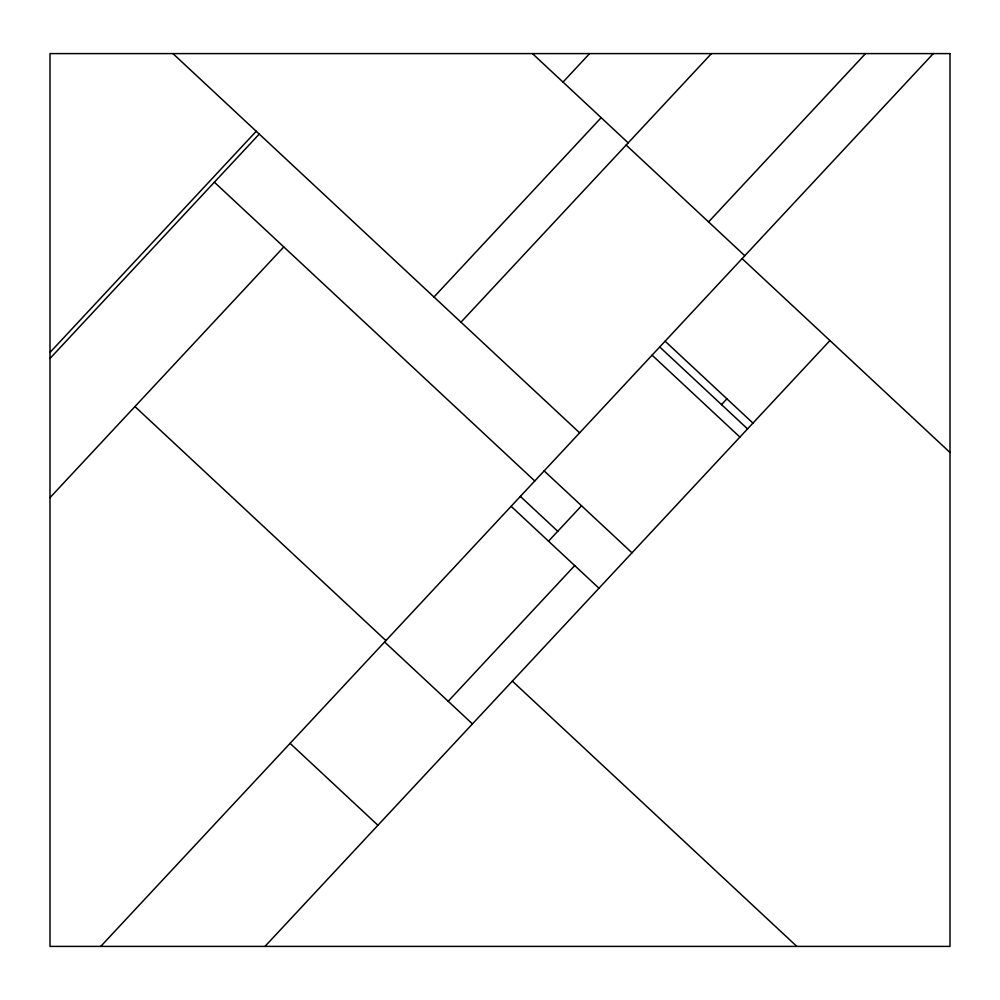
<?xml version="1.0" encoding="UTF-8"?>
<svg xmlns="http://www.w3.org/2000/svg" width="1000" height="1000" viewBox="0 0 1000 1000"><rect width="100%" height="100%" fill="white"/><g stroke="black" fill="none" stroke-linecap="round" stroke-linejoin="round"><path stroke-width="1.5" d="M50 352.438L256.238 131.263M50 358.475L259.25 134.075M50 497.65L283.788 246.938M563.013 82.1L589.6 53.6M433.975 297L601.175 117.688M460.975 322.188L711.425 53.6M708.562 221.925L865.525 53.6M100.738 946.4L933.288 53.6M548.525 541.175L581.538 505.775M721.513 404.613L726.912 398.825M448.188 701.275L574.712 565.6M264.975 946.4L829.938 340.538M532.45 53.6L628.188 142.875M626.138 145.062L744.8 255.725M742.1 258.625L950 452.5M665.1 341.188L752.95 423.1M659.7 346.975L747.55 428.9M652.062 355.175L739.912 437.088M172.95 53.6L579.637 432.837M544.15 470.9L631.987 552.812M214.375 182.2L534.763 480.962M520.363 496.4L557.762 531.275M511.125 506.312L598.975 588.225M512.35 681.125L796.825 946.4M134.938 406.55L385.913 640.588M384.6 641.988L472.45 723.9M290.075 743.35L377.925 825.263M950 53.6L50 53.6L50 946.4L950 946.4L950 53.6"/></g></svg>
